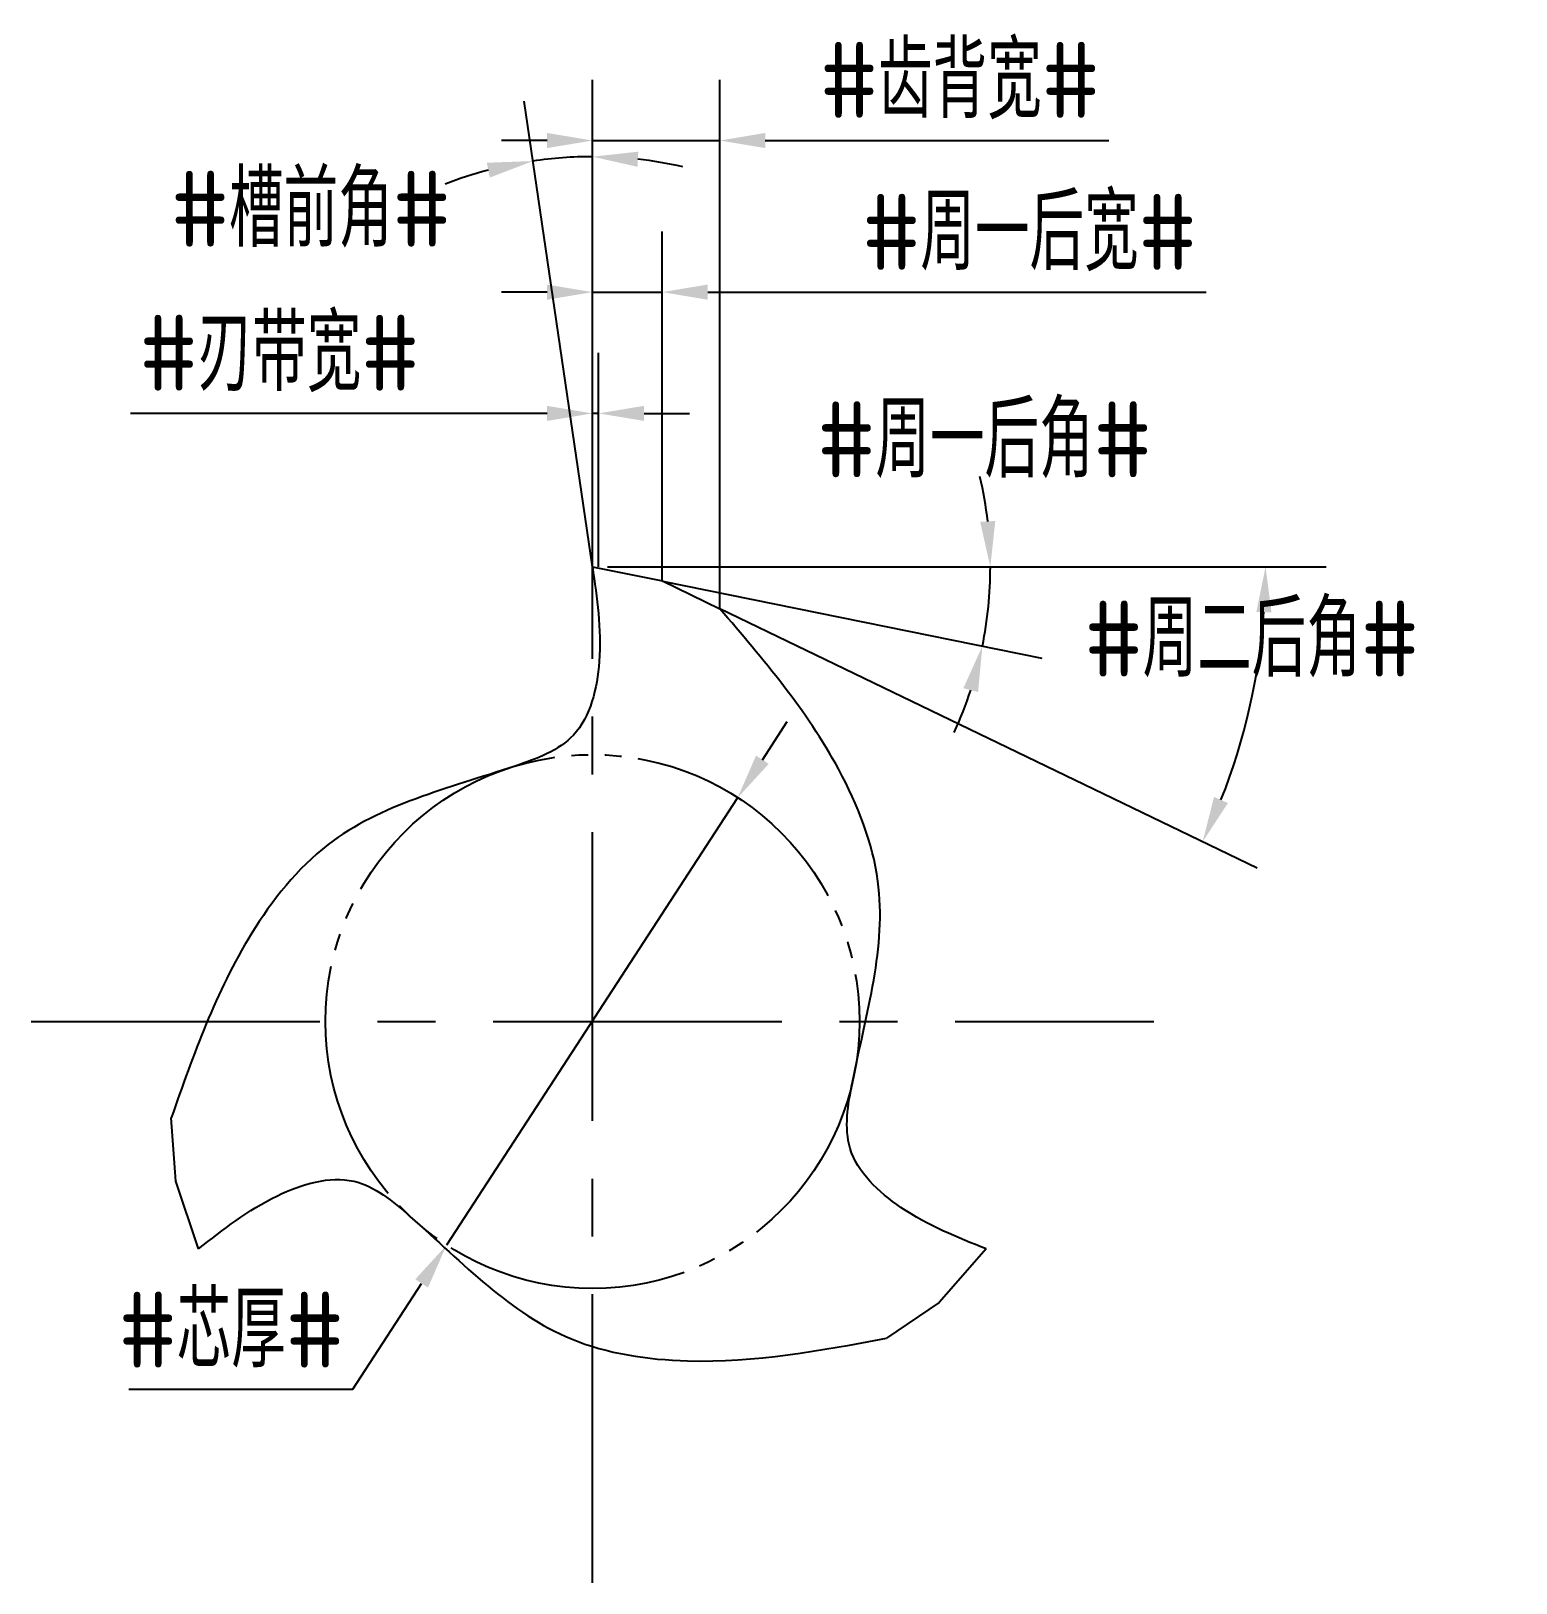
# Model space of a CAD drawing. Header units: millimetres. Extents: x 224.3 to 273.3, y 342.8 to 394.
import ezdxf

# ---------------------------------------------------------------- set-up
doc = ezdxf.new("R2010")
doc.units = ezdxf.units.MM
for name, pattern in [('ACAD_ISO04W100', [30, 24, -3, 0, -3]), ('CENTER', [50.8, 31.75, -6.35, 6.35, -6.35]), ('JIS_09_08', [10.75, 8, -0.55, 0.55, -0.55, 0.55, -0.55])]:
    doc.linetypes.add(name, pattern=pattern)
for name, color, linetype in [('中心线', 2, 'ACAD_ISO04W100'), ('标注', 7, 'Continuous'), ('虚线轮廓', 1, 'Continuous'), ('轮廓', 4, 'Continuous')]:
    doc.layers.add(name, color=color, linetype=linetype)
doc.styles.add('CFST0', font='gbenor.shx', dxfattribs={"bigfont": 'gbcbig.shx'})
doc.dimstyles.new('TYToolDesignC1-1', dxfattribs={"dimtxt": 2.5, "dimasz": 1.5, "dimexe": 2, "dimexo": 0, "dimtad": 1, "dimtoh": 1, "dimdec": 3, "dimdsep": 46, "dimtxsty": 'CFST0', "dimcen": 2.502, "dimclrd": 3, "dimclre": 3, "dimclrt": 3, "dimazin": 2, "dimtfac": 1, "dimtdec": 3, "dimtmove": 0, "dimatfit": 3, "dimfxl": 1, "dimarcsym": 0})

# ---------------------------------------------------------------- blocks, each defined once
blk = doc.blocks.new('*D7')
at = {"layer": 'Defpoints', "color": 0, "transparency": 16777216}
for p in [(247.585, 368.712), (237.982, 353.954)]:
    blk.add_point(p, dxfattribs=at)
at = {"layer": '标注', "color": 3, "lineweight": -2, "transparency": 16777216}
for p, q in [((248.403, 369.969), (249.221, 371.226)), ((247.585, 368.712), (237.982, 353.954)), ((234.893, 349.205), (237.164, 352.697)), ((227.503, 349.205), (234.893, 349.205))]:
    blk.add_line(p, q, dxfattribs=at)
at = {"layer": '标注', "color": 3, "transparency": 16777216}
for points in [[(248.193, 370.105), (248.612, 369.833), (247.585, 368.712)], [(236.955, 352.833), (237.374, 352.56), (237.982, 353.954)]]:
    blk.add_solid(points, dxfattribs=at)
at = {"layer": '标注', "color": 3, "transparency": 16777216, "insert": (230.885, 351.163), "char_height": 2.5, "attachment_point": 5, "style": 'CFST0'}
blk.add_mtext('#芯厚#', dxfattribs=at)
blk = doc.blocks.new('*D5')
at = {"layer": 'Defpoints', "color": 0, "transparency": 16777216}
for p in [(242.141, 389.844), (242.799, 376.333), (242.799, 376.333), (242.799, 375.393), (243.059, 374.563)]:
    blk.add_point(p, dxfattribs=at)
at = {"layer": '标注', "color": 3, "lineweight": -2, "transparency": 16777216}
for q in [(240.542, 391.695), (242.799, 391.86)]:
    blk.add_line((242.799, 376.333), q, dxfattribs=at)
for start, end in [(90, 98.3566), (77.2866, 83.6433), (104.7133, 111.07)]:
    blk.add_arc((242.799, 376.333), 13.527, start, end, dxfattribs=at)
at = {"layer": '标注', "color": 3, "transparency": 16777216}
for points in [[(239.313, 389.661), (239.413, 389.171), (240.833, 389.716)], [(244.282, 389.527), (244.31, 390.026), (242.799, 389.86)]]:
    blk.add_solid(points, dxfattribs=at)
at = {"layer": '标注', "color": 3, "transparency": 16777216, "insert": (233.51, 388.124), "char_height": 2.5, "attachment_point": 5, "style": 'CFST0'}
blk.add_mtext('#槽前角#', dxfattribs=at)
blk = doc.blocks.new('*D2')
at = {"layer": 'Defpoints', "color": 0, "transparency": 16777216}
for p in [(242.799, 376.333), (242.799, 376.333), (243.299, 376.333), (245.109, 375.863), (255.804, 374.582)]:
    blk.add_point(p, dxfattribs=at)
at = {"layer": '标注', "color": 3, "lineweight": -2, "transparency": 16777216}
for p, q in [((243.299, 376.333), (257.921, 376.333)), ((245.109, 375.863), (257.618, 373.318))]:
    blk.add_line(p, q, dxfattribs=at)
for start, end in [(6.5529, 13.1057), (348.4994, 0), (335.3937, 341.9465)]:
    blk.add_arc((242.799, 376.333), 13.123, start, end, dxfattribs=at)
at = {"layer": '标注', "color": 3, "transparency": 16777216}
for points in [[(256.085, 377.845), (255.586, 377.816), (255.921, 376.333)], [(255.033, 372.33), (255.517, 372.202), (255.658, 373.716)]]:
    blk.add_solid(points, dxfattribs=at)
at = {"layer": '标注', "color": 3, "transparency": 16777216, "insert": (255.729, 380.517), "char_height": 2.5, "attachment_point": 5, "style": 'CFST0'}
blk.add_mtext('#周一后角#', dxfattribs=at)
blk = doc.blocks.new('*D1')
at = {"layer": 'Defpoints', "color": 0, "transparency": 16777216}
for p in [(244.139, 376.333), (244.139, 376.333), (244.799, 376.333), (246.999, 374.953), (264.069, 370.174)]:
    blk.add_point(p, dxfattribs=at)
at = {"layer": '标注', "color": 3, "lineweight": -2, "transparency": 16777216}
for p, q in [((244.799, 376.333), (266.999, 376.333)), ((246.999, 374.953), (264.727, 366.398))]:
    blk.add_line(p, q, dxfattribs=at)
blk.add_arc((244.139, 376.333), 20.86, 338.3628, 355.8791, dxfattribs=at)
at = {"layer": '标注', "color": 3, "transparency": 16777216}
for points in [[(264.695, 374.843), (265.195, 374.825), (264.999, 376.333)], [(263.758, 368.541), (263.3, 368.742), (262.926, 367.268)]]:
    blk.add_solid(points, dxfattribs=at)
at = {"layer": '标注', "color": 3, "transparency": 16777216, "insert": (264.544, 373.945), "char_height": 2.5, "attachment_point": 5, "style": 'CFST0'}
blk.add_mtext('#周二后角#', dxfattribs=at)
blk = doc.blocks.new('*D3')
at = {"layer": 'Defpoints', "color": 0, "transparency": 16777216}
for p in [(245.099, 385.393), (242.799, 376.333), (245.099, 375.863)]:
    blk.add_point(p, dxfattribs=at)
at = {"layer": '标注', "color": 3, "lineweight": -2, "transparency": 16777216}
for p, q in [((242.799, 376.333), (242.799, 387.393)), ((245.099, 375.863), (245.099, 387.393)), ((241.299, 385.393), (239.799, 385.393)), ((242.799, 385.393), (245.099, 385.393)), ((246.599, 385.393), (263.039, 385.393))]:
    blk.add_line(p, q, dxfattribs=at)
at = {"layer": '标注', "color": 3, "transparency": 16777216}
for points in [[(241.299, 385.643), (241.299, 385.143), (242.799, 385.393)], [(246.599, 385.643), (246.599, 385.143), (245.099, 385.393)]]:
    blk.add_solid(points, dxfattribs=at)
at = {"layer": '标注', "color": 3, "transparency": 16777216, "insert": (257.212, 387.351), "char_height": 2.5, "attachment_point": 5, "style": 'CFST0'}
blk.add_mtext('#周一后宽#', dxfattribs=at)
blk = doc.blocks.new('*D4')
at = {"layer": 'Defpoints', "color": 0, "transparency": 16777216}
for p in [(246.999, 390.393), (242.799, 376.333), (246.999, 374.953)]:
    blk.add_point(p, dxfattribs=at)
at = {"layer": '标注', "color": 3, "lineweight": -2, "transparency": 16777216}
for p, q in [((242.799, 376.333), (242.799, 392.393)), ((246.999, 374.953), (246.999, 392.393)), ((241.299, 390.393), (239.799, 390.393)), ((242.799, 390.393), (246.999, 390.393)), ((248.499, 390.393), (259.833, 390.393))]:
    blk.add_line(p, q, dxfattribs=at)
at = {"layer": '标注', "color": 3, "transparency": 16777216}
for points in [[(241.299, 390.643), (241.299, 390.143), (242.799, 390.393)], [(248.499, 390.643), (248.499, 390.143), (246.999, 390.393)]]:
    blk.add_solid(points, dxfattribs=at)
at = {"layer": '标注', "color": 3, "transparency": 16777216, "insert": (254.916, 392.364), "char_height": 2.5, "attachment_point": 5, "style": 'CFST0'}
blk.add_mtext('#齿背宽#', dxfattribs=at)
blk = doc.blocks.new('*D6')
at = {"layer": 'Defpoints', "color": 0, "transparency": 16777216}
for p in [(242.999, 381.393), (242.799, 376.333), (242.999, 376.333)]:
    blk.add_point(p, dxfattribs=at)
at = {"layer": '标注', "color": 3, "lineweight": -2, "transparency": 16777216}
for p, q in [((242.799, 376.333), (242.799, 383.393)), ((242.999, 376.333), (242.999, 383.393)), ((241.299, 381.393), (227.556, 381.393)), ((242.999, 381.393), (242.799, 381.393)), ((244.499, 381.393), (245.999, 381.393))]:
    blk.add_line(p, q, dxfattribs=at)
at = {"layer": '标注', "color": 3, "transparency": 16777216}
for points in [[(241.299, 381.643), (241.299, 381.143), (242.799, 381.393)], [(244.499, 381.643), (244.499, 381.143), (242.999, 381.393)]]:
    blk.add_solid(points, dxfattribs=at)
at = {"layer": '标注', "color": 3, "transparency": 16777216, "insert": (232.473, 383.364), "char_height": 2.5, "attachment_point": 5, "style": 'CFST0'}
blk.add_mtext('#刃带宽#', dxfattribs=at)

msp = doc.modelspace()

# ---------------------------------------------------------------- linework, layer by layer
at = {"layer": '中心线', "linetype": 'CENTER', "ltscale": 0.3}
for p, q in [((242.7986, 342.8148), (242.7986, 379.8509)), ((224.2805, 361.3328), (261.3166, 361.3328))]:
    msp.add_line(p, q, dxfattribs=at)
at = {"layer": '虚线轮廓', "color": 7, "linetype": 'JIS_09_08'}
msp.add_circle((242.7986, 361.3328), 8.8047, dxfattribs=at)
at = {"layer": '轮廓', "linetype": 'Continuous'}
for p, q in [((242.7986, 376.3328), (245.1095, 375.8649)), ((245.1095, 375.8649), (246.9986, 374.9503)), ((229.0579, 356.0681), (228.9055, 358.1614)), ((229.8082, 353.8328), (229.0579, 356.0681)), ((255.789, 353.8328), (254.2283, 352.0654)), ((254.2283, 352.0654), (252.4916, 350.8868))]:
    msp.add_line(p, q, dxfattribs=at)
at = {"layer": '轮廓'}
for points in [[(242.7986, 376.3328), (243.0186, 373.2078), (242.171, 370.7839), (240.2437, 369.7587), (234.0807, 367.1698), (231.5379, 364.2119), (228.9055, 358.1614)], [(255.789, 353.8328), (252.9726, 355.2048), (251.2972, 357.1508), (251.373, 359.3325), (252.2125, 365.9643), (250.9223, 369.6453), (246.9986, 374.9503)], [(229.8082, 353.8328), (232.4045, 355.5859), (234.9275, 356.0638), (236.779, 354.9073), (242.1025, 350.8644), (245.9355, 350.1413), (252.4916, 350.8868)]]:
    msp.add_spline(points, degree=3, dxfattribs=at)

# ---------------------------------------------------------------- dimensions: what is measured, and where the dimension line sits
at = {"layer": '标注'}
for base, p2, text, picture, middle in [((246.9986, 390.3928), (246.9986, 374.9528), '#齿背宽#', '*D4', (254.9159, 390.3928)), ((245.0986, 385.3928), (245.0986, 375.8628), '#周一后宽#', '*D3', (257.2119, 385.3928)), ((242.9986, 381.3928), (242.9986, 376.3328), '#刃带宽#', '*D6', (232.473, 381.3928))]:
    dim = msp.add_linear_dim(base=base, p1=(242.7986, 376.3328), p2=p2, text=text, dimstyle='TYToolDesignC1-1', dxfattribs=at)
    dim.commit()
    dim.dimension.update_dxf_attribs({"geometry": picture, "text_midpoint": middle, "dimtype": 160})
for base, line1, line2, text, picture, middle in [((242.1412, 389.8439), ((242.7986, 376.3328), (242.7986, 375.3928)), ((242.7986, 376.3328), (243.0586, 374.5628)), '#槽前角#', '*D5', (233.51, 386.1667)), ((255.8039, 374.5821), ((242.7986, 376.3328), (245.1086, 375.8628)), ((242.7986, 376.3328), (243.2986, 376.3328)), '#周一后角#', '*D2', (255.7286, 378.5728)), ((264.0688, 370.174), ((244.1386, 376.3328), (246.9986, 374.9528)), ((244.1386, 376.3328), (244.7986, 376.3328)), '#周二后角#', '*D1', (264.5439, 372.0008))]:
    dim = msp.add_angular_dim_2l(base=base, line1=line1, line2=line2, text=text, dimstyle='TYToolDesignC1-1', dxfattribs=at)
    dim.commit()
    dim.dimension.update_dxf_attribs({"geometry": picture, "text_midpoint": middle, "dimtype": 162})
dim = msp.add_diameter_dim_2p(p1=(247.5847, 368.7118), p2=(237.9824, 353.9538), text='#芯厚#', dimstyle='TYToolDesignC1-1', dxfattribs=at)
dim.commit()
dim.dimension.update_dxf_attribs({"geometry": '*D7', "text_midpoint": (230.8853, 349.2051)})

doc.saveas('drawing.dxf')
